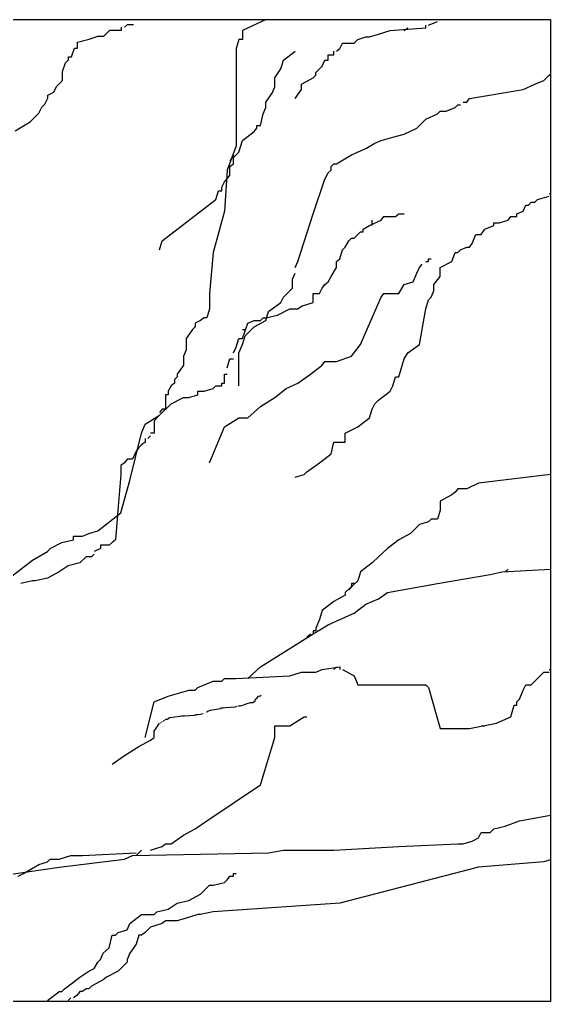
# Model space of a CAD drawing. Header units: inches. Extents: x 4.9 to 47.4, y 12.3 to 37.1.
# Drawn here: x 29.501 to 29.826, y 14.174 to 14.774 of the extents above; entities that cross this region are included whole.
import ezdxf

# ---------------------------------------------------------------- set-up
doc = ezdxf.new("R2010")
doc.units = ezdxf.units.IN
doc.header["$MEASUREMENT"] = 0
doc.layers.add('02', color=2, linetype='Continuous')

msp = doc.modelspace()

# ---------------------------------------------------------------- linework, layer by layer
at = {"layer": '02'}
for p, q in [((29.65216, 14.77444, -0.1), (29.63775, 14.76778, -0.1)), ((29.75144, 14.77107, -0.1), (29.7569, 14.77325, -0.1)), ((29.55301, 14.76436, -0.1), (29.55482, 14.76611, -0.1)), ((29.55482, 14.76611, -0.1), (29.55664, 14.76793, -0.1)), ((29.55664, 14.76793, -0.1), (29.56383, 14.76793, -0.1)), ((29.56383, 14.76793, -0.1), (29.56383, 14.76974, -0.1)), ((29.56564, 14.76974, -0.1), (29.56745, 14.77155, -0.1)), ((29.56745, 14.77155, -0.1), (29.57108, 14.77155, -0.1)), ((29.63775, 14.76778, -0.1), (29.63775, 14.76232, -0.1)), ((29.72083, 14.7656, -0.1), (29.72794, 14.76778, -0.1)), ((29.72794, 14.76778, -0.1), (29.7498, 14.76943, -0.1)), ((29.73668, 14.76778, -0.1), (29.73887, 14.76943, -0.1)), ((29.7498, 14.76943, -0.1), (29.7498, 14.77107, -0.1)), ((29.53676, 14.76073, -0.1), (29.54395, 14.76254, -0.1)), ((29.53676, 14.7571, -0.1), (29.53676, 14.76073, -0.1)), ((29.54395, 14.76254, -0.1), (29.54939, 14.76436, -0.1)), ((29.54939, 14.76436, -0.1), (29.55301, 14.76436, -0.1)), ((29.63557, 14.76232, -0.1), (29.63393, 14.75685, -0.1)), ((29.63775, 14.76232, -0.1), (29.63557, 14.76232, -0.1)), ((29.69733, 14.75685, -0.1), (29.69897, 14.76013, -0.1)), ((29.69897, 14.76013, -0.1), (29.70607, 14.76013, -0.1)), ((29.70607, 14.76013, -0.1), (29.70826, 14.76232, -0.1)), ((29.70826, 14.76232, -0.1), (29.71318, 14.76396, -0.1)), ((29.71318, 14.76396, -0.1), (29.71537, 14.76396, -0.1)), ((29.71537, 14.76396, -0.1), (29.72083, 14.7656, -0.1)), ((29.53314, 14.75166, -0.1), (29.53495, 14.7571, -0.1)), ((29.53495, 14.7571, -0.1), (29.53676, 14.7571, -0.1)), ((29.63393, 14.75685, -0.1), (29.63393, 14.69723, -0.1)), ((29.6629, 14.74974, -0.1), (29.67, 14.75521, -0.1)), ((29.6935, 14.75302, -0.1), (29.6935, 14.75521, -0.1)), ((29.69514, 14.75521, -0.1), (29.69733, 14.75685, -0.1)), ((29.5277, 14.74265, -0.1), (29.52951, 14.74809, -0.1)), ((29.52951, 14.74809, -0.1), (29.53132, 14.74985, -0.1)), ((29.53132, 14.74985, -0.1), (29.53132, 14.75166, -0.1)), ((29.53132, 14.75166, -0.1), (29.53314, 14.75166, -0.1)), ((29.66126, 14.74427, -0.1), (29.6629, 14.74974, -0.1)), ((29.6864, 14.74591, -0.1), (29.68804, 14.74974, -0.1)), ((29.68804, 14.74974, -0.1), (29.69022, 14.74974, -0.1)), ((29.69022, 14.74974, -0.1), (29.69022, 14.75302, -0.1)), ((29.69022, 14.75302, -0.1), (29.6935, 14.75302, -0.1)), ((29.5277, 14.73721, -0.1), (29.5277, 14.74265, -0.1)), ((29.65743, 14.7388, -0.1), (29.66126, 14.74427, -0.1)), ((29.68257, 14.74208, -0.1), (29.6864, 14.74591, -0.1)), ((29.68257, 14.74044, -0.1), (29.68257, 14.74208, -0.1)), ((29.52407, 14.73359, -0.1), (29.5277, 14.73721, -0.1)), ((29.65743, 14.73333, -0.1), (29.65743, 14.7388, -0.1)), ((29.67383, 14.73497, -0.1), (29.68093, 14.7388, -0.1)), ((29.68093, 14.7388, -0.1), (29.68257, 14.74044, -0.1)), ((29.81648, 14.73497, -0.1), (29.82194, 14.73716, -0.1)), ((29.82194, 14.73716, -0.1), (29.82522, 14.74044, -0.1)), ((29.82522, 14.74044, -0.1), (29.82598, 14.74101, -0.1)), ((29.5187, 14.7282, -0.1), (29.52232, 14.73002, -0.1)), ((29.52232, 14.73002, -0.1), (29.52407, 14.73359, -0.1)), ((29.65579, 14.7295, -0.1), (29.65743, 14.73333, -0.1)), ((29.67, 14.72622, -0.1), (29.67383, 14.73169, -0.1)), ((29.67383, 14.73169, -0.1), (29.67383, 14.73497, -0.1)), ((29.77658, 14.72622, -0.1), (29.80937, 14.73169, -0.1)), ((29.80937, 14.73169, -0.1), (29.81648, 14.73497, -0.1)), ((29.51688, 14.72276, -0.1), (29.5187, 14.72639, -0.1)), ((29.5187, 14.72639, -0.1), (29.5187, 14.7282, -0.1)), ((29.65196, 14.72403, -0.1), (29.65579, 14.7295, -0.1)), ((29.65196, 14.72075, -0.1), (29.65196, 14.72403, -0.1)), ((29.77275, 14.72403, -0.1), (29.77494, 14.72403, -0.1)), ((29.77494, 14.72403, -0.1), (29.77658, 14.72622, -0.1)), ((29.51326, 14.71732, -0.1), (29.51507, 14.72095, -0.1)), ((29.51507, 14.72095, -0.1), (29.51688, 14.72276, -0.1)), ((29.65032, 14.71692, -0.1), (29.65196, 14.72075, -0.1)), ((29.7569, 14.71692, -0.1), (29.75854, 14.71856, -0.1)), ((29.75854, 14.71856, -0.1), (29.76237, 14.71856, -0.1)), ((29.76237, 14.71856, -0.1), (29.76784, 14.72075, -0.1)), ((29.76784, 14.72075, -0.1), (29.76947, 14.72239, -0.1)), ((29.76947, 14.72239, -0.1), (29.77111, 14.72239, -0.1)), ((29.50782, 14.71194, -0.1), (29.51326, 14.71732, -0.1)), ((29.64869, 14.70981, -0.1), (29.65032, 14.71692, -0.1)), ((29.74433, 14.70817, -0.1), (29.7498, 14.71364, -0.1)), ((29.7498, 14.71364, -0.1), (29.7569, 14.71692, -0.1)), ((29.49882, 14.7065, -0.1), (29.50782, 14.71194, -0.1)), ((29.64486, 14.70598, -0.1), (29.6465, 14.70817, -0.1)), ((29.6465, 14.70817, -0.1), (29.6465, 14.70981, -0.1)), ((29.6465, 14.70981, -0.1), (29.64869, 14.70981, -0.1)), ((29.73668, 14.70434, -0.1), (29.74433, 14.70817, -0.1)), ((29.63557, 14.6934, -0.1), (29.63775, 14.70051, -0.1)), ((29.63775, 14.70051, -0.1), (29.64486, 14.70598, -0.1)), ((29.71864, 14.69887, -0.1), (29.72247, 14.70051, -0.1)), ((29.72247, 14.70051, -0.1), (29.72958, 14.7027, -0.1)), ((29.72958, 14.7027, -0.1), (29.73668, 14.70434, -0.1)), ((29.63393, 14.69723, -0.1), (29.62846, 14.68246, -0.1)), ((29.70443, 14.69176, -0.1), (29.71318, 14.69559, -0.1)), ((29.71318, 14.69559, -0.1), (29.71864, 14.69887, -0.1)), ((29.63229, 14.69176, -0.1), (29.6301, 14.68793, -0.1)), ((29.63229, 14.69012, -0.1), (29.63557, 14.6934, -0.1)), ((29.63229, 14.68629, -0.1), (29.63229, 14.69012, -0.1)), ((29.69514, 14.68629, -0.1), (29.70443, 14.69176, -0.1)), ((29.62846, 14.68246, -0.1), (29.62682, 14.65731, -0.1)), ((29.6301, 14.68465, -0.1), (29.63229, 14.68629, -0.1)), ((29.6301, 14.67918, -0.1), (29.6301, 14.68465, -0.1)), ((29.69022, 14.68082, -0.1), (29.69186, 14.68246, -0.1)), ((29.69186, 14.68465, -0.1), (29.6935, 14.68629, -0.1)), ((29.69186, 14.68246, -0.1), (29.69186, 14.68465, -0.1)), ((29.6935, 14.68629, -0.1), (29.69514, 14.68629, -0.1)), ((29.62682, 14.67535, -0.1), (29.6301, 14.67918, -0.1)), ((29.68093, 14.65567, -0.1), (29.68804, 14.677, -0.1)), ((29.68804, 14.677, -0.1), (29.69022, 14.68082, -0.1)), ((29.62518, 14.67207, -0.1), (29.62682, 14.67535, -0.1)), ((29.62518, 14.66989, -0.1), (29.62518, 14.67207, -0.1)), ((29.58856, 14.63926, -0.1), (29.62136, 14.66442, -0.1)), ((29.62136, 14.66442, -0.1), (29.623, 14.66989, -0.1)), ((29.623, 14.66989, -0.1), (29.62518, 14.66989, -0.1)), ((29.81648, 14.66278, -0.1), (29.81812, 14.66442, -0.1)), ((29.81812, 14.66442, -0.1), (29.82522, 14.6666, -0.1)), ((29.82522, 14.66824, -0.1), (29.82598, 14.66824, -0.1)), ((29.80937, 14.65731, -0.1), (29.81101, 14.66113, -0.1)), ((29.81101, 14.66113, -0.1), (29.81265, 14.66113, -0.1)), ((29.81265, 14.66113, -0.1), (29.81429, 14.66278, -0.1)), ((29.81429, 14.66278, -0.1), (29.81648, 14.66278, -0.1)), ((29.62682, 14.65731, -0.1), (29.61972, 14.63215, -0.1)), ((29.67164, 14.62668, -0.1), (29.68093, 14.65567, -0.1)), ((29.72247, 14.65184, -0.1), (29.72411, 14.65402, -0.1)), ((29.72411, 14.65402, -0.1), (29.73122, 14.65402, -0.1)), ((29.73122, 14.65402, -0.1), (29.7334, 14.65567, -0.1)), ((29.7334, 14.65567, -0.1), (29.73668, 14.65567, -0.1)), ((29.80008, 14.65184, -0.1), (29.80172, 14.65402, -0.1)), ((29.80172, 14.65402, -0.1), (29.80555, 14.65402, -0.1)), ((29.80555, 14.65567, -0.1), (29.80937, 14.65731, -0.1)), ((29.80555, 14.65402, -0.1), (29.80555, 14.65567, -0.1)), ((29.71154, 14.64637, -0.1), (29.71537, 14.64856, -0.1)), ((29.71154, 14.64473, -0.1), (29.71154, 14.64637, -0.1)), ((29.71537, 14.64856, -0.1), (29.72247, 14.65184, -0.1)), ((29.71701, 14.64856, -0.1), (29.71701, 14.65184, -0.1)), ((29.78369, 14.64309, -0.1), (29.78587, 14.64637, -0.1)), ((29.78587, 14.64637, -0.1), (29.79134, 14.64856, -0.1)), ((29.79134, 14.64856, -0.1), (29.79134, 14.6502, -0.1)), ((29.79134, 14.6502, -0.1), (29.79462, 14.6502, -0.1)), ((29.79462, 14.6502, -0.1), (29.80008, 14.65184, -0.1)), ((29.70279, 14.63926, -0.1), (29.70443, 14.6409, -0.1)), ((29.70443, 14.6409, -0.1), (29.70607, 14.6409, -0.1)), ((29.70607, 14.6409, -0.1), (29.7099, 14.64473, -0.1)), ((29.7099, 14.64473, -0.1), (29.71154, 14.64473, -0.1)), ((29.77822, 14.63762, -0.1), (29.78041, 14.64309, -0.1)), ((29.78041, 14.64309, -0.1), (29.78369, 14.64309, -0.1)), ((29.58692, 14.63379, -0.1), (29.58856, 14.63926, -0.1)), ((29.69897, 14.63379, -0.1), (29.70061, 14.63543, -0.1)), ((29.70061, 14.63543, -0.1), (29.70279, 14.63926, -0.1)), ((29.77111, 14.63379, -0.1), (29.77494, 14.63543, -0.1)), ((29.77494, 14.63543, -0.1), (29.77658, 14.63543, -0.1)), ((29.77658, 14.63543, -0.1), (29.77822, 14.63762, -0.1)), ((29.61972, 14.63215, -0.1), (29.61753, 14.60699, -0.1)), ((29.69514, 14.62668, -0.1), (29.69733, 14.62832, -0.1)), ((29.69733, 14.62832, -0.1), (29.69897, 14.63379, -0.1)), ((29.75144, 14.62668, -0.1), (29.75144, 14.62832, -0.1)), ((29.75144, 14.62832, -0.1), (29.75308, 14.62832, -0.1)), ((29.76565, 14.62668, -0.1), (29.76784, 14.63215, -0.1)), ((29.76784, 14.63215, -0.1), (29.76947, 14.63215, -0.1)), ((29.76947, 14.63215, -0.1), (29.77111, 14.63379, -0.1)), ((29.67, 14.62285, -0.1), (29.67164, 14.62668, -0.1)), ((29.69186, 14.61738, -0.1), (29.69514, 14.62285, -0.1)), ((29.69514, 14.62285, -0.1), (29.69514, 14.62668, -0.1)), ((29.74433, 14.61957, -0.1), (29.74597, 14.62285, -0.1)), ((29.74597, 14.62285, -0.1), (29.74761, 14.62504, -0.1)), ((29.7498, 14.62668, -0.1), (29.75144, 14.62668, -0.1)), ((29.75854, 14.62285, -0.1), (29.76565, 14.62668, -0.1)), ((29.75854, 14.61738, -0.1), (29.75854, 14.62285, -0.1)), ((29.66836, 14.61574, -0.1), (29.67, 14.61957, -0.1)), ((29.69022, 14.6141, -0.1), (29.69186, 14.61738, -0.1)), ((29.74215, 14.6141, -0.1), (29.74433, 14.61957, -0.1)), ((29.75472, 14.61246, -0.1), (29.75854, 14.61738, -0.1)), ((29.6629, 14.6048, -0.1), (29.66836, 14.61027, -0.1)), ((29.66836, 14.61027, -0.1), (29.66836, 14.61574, -0.1)), ((29.68476, 14.60699, -0.1), (29.6864, 14.61027, -0.1)), ((29.6864, 14.61027, -0.1), (29.68804, 14.61246, -0.1)), ((29.68804, 14.61246, -0.1), (29.69022, 14.6141, -0.1)), ((29.7334, 14.60699, -0.1), (29.73668, 14.61246, -0.1)), ((29.73668, 14.61246, -0.1), (29.74215, 14.6141, -0.1)), ((29.75472, 14.60863, -0.1), (29.75472, 14.61246, -0.1)), ((29.61753, 14.60699, -0.1), (29.61753, 14.59769, -0.1)), ((29.66126, 14.60152, -0.1), (29.6629, 14.6048, -0.1)), ((29.68093, 14.60152, -0.1), (29.68093, 14.60699, -0.1)), ((29.68093, 14.60699, -0.1), (29.68476, 14.60699, -0.1)), ((29.71318, 14.58347, -0.1), (29.72247, 14.6048, -0.1)), ((29.72247, 14.6048, -0.1), (29.72411, 14.60699, -0.1)), ((29.72411, 14.60699, -0.1), (29.7334, 14.60699, -0.1)), ((29.75144, 14.60316, -0.1), (29.75308, 14.6048, -0.1)), ((29.75308, 14.6048, -0.1), (29.75472, 14.60863, -0.1)), ((29.6536, 14.59605, -0.1), (29.66126, 14.60152, -0.1)), ((29.67164, 14.59769, -0.1), (29.67383, 14.59933, -0.1)), ((29.67383, 14.59933, -0.1), (29.68093, 14.60152, -0.1)), ((29.7498, 14.59769, -0.1), (29.75144, 14.60316, -0.1)), ((29.61425, 14.59222, -0.1), (29.61207, 14.59058, -0.1)), ((29.61589, 14.59222, -0.1), (29.61425, 14.59222, -0.1)), ((29.61753, 14.59769, -0.1), (29.61589, 14.59222, -0.1)), ((29.64869, 14.59058, -0.1), (29.65032, 14.59222, -0.1)), ((29.65032, 14.59222, -0.1), (29.65196, 14.59222, -0.1)), ((29.65196, 14.59058, -0.1), (29.6536, 14.59605, -0.1)), ((29.65196, 14.59222, -0.1), (29.65907, 14.59386, -0.1)), ((29.65907, 14.59386, -0.1), (29.66672, 14.59769, -0.1)), ((29.66672, 14.59769, -0.1), (29.67164, 14.59769, -0.1)), ((29.74597, 14.57581, -0.1), (29.7498, 14.59769, -0.1)), ((29.60879, 14.58675, -0.1), (29.60715, 14.58511, -0.1)), ((29.61207, 14.59058, -0.1), (29.60879, 14.58894, -0.1)), ((29.60879, 14.58894, -0.1), (29.60879, 14.58675, -0.1)), ((29.63775, 14.57964, -0.1), (29.64103, 14.58894, -0.1)), ((29.63939, 14.58128, -0.1), (29.64486, 14.58675, -0.1)), ((29.64103, 14.58894, -0.1), (29.64486, 14.59058, -0.1)), ((29.64486, 14.58675, -0.1), (29.65196, 14.59058, -0.1)), ((29.64486, 14.59058, -0.1), (29.64869, 14.59058, -0.1)), ((29.60715, 14.58511, -0.1), (29.60332, 14.57964, -0.1)), ((29.63775, 14.58511, -0.1), (29.63939, 14.58511, -0.1)), ((29.63775, 14.57581, -0.1), (29.63939, 14.58128, -0.1)), ((29.7099, 14.57581, -0.1), (29.71318, 14.58347, -0.1)), ((29.60332, 14.57964, -0.1), (29.60332, 14.57253, -0.1)), ((29.63229, 14.57089, -0.1), (29.63393, 14.57417, -0.1)), ((29.63393, 14.57417, -0.1), (29.63557, 14.57964, -0.1)), ((29.63557, 14.57964, -0.1), (29.63775, 14.57964, -0.1)), ((29.63557, 14.57089, -0.1), (29.63775, 14.57581, -0.1)), ((29.70443, 14.5687, -0.1), (29.7099, 14.57581, -0.1)), ((29.73887, 14.57089, -0.1), (29.74597, 14.57581, -0.1)), ((29.60332, 14.57253, -0.1), (29.60168, 14.5687, -0.1)), ((29.60168, 14.5687, -0.1), (29.60168, 14.56324, -0.1)), ((29.63557, 14.55066, -0.1), (29.63557, 14.57089, -0.1)), ((29.69514, 14.56542, -0.1), (29.70443, 14.5687, -0.1)), ((29.73668, 14.56706, -0.1), (29.73887, 14.57089, -0.1)), ((29.60168, 14.56324, -0.1), (29.5995, 14.55995, -0.1)), ((29.62846, 14.56159, -0.1), (29.6301, 14.56706, -0.1)), ((29.6301, 14.56706, -0.1), (29.63229, 14.56706, -0.1)), ((29.67929, 14.55777, -0.1), (29.6864, 14.56324, -0.1)), ((29.6864, 14.56324, -0.1), (29.68804, 14.56542, -0.1)), ((29.68804, 14.56542, -0.1), (29.69514, 14.56542, -0.1)), ((29.7334, 14.55613, -0.1), (29.73668, 14.56706, -0.1)), ((29.59786, 14.55613, -0.1), (29.59622, 14.55448, -0.1)), ((29.5995, 14.55995, -0.1), (29.59786, 14.55777, -0.1)), ((29.59786, 14.55777, -0.1), (29.59786, 14.55613, -0.1)), ((29.62682, 14.5523, -0.1), (29.62682, 14.55777, -0.1)), ((29.62682, 14.55777, -0.1), (29.62846, 14.55777, -0.1)), ((29.67164, 14.5523, -0.1), (29.67929, 14.55777, -0.1)), ((29.72958, 14.55066, -0.1), (29.73122, 14.55613, -0.1)), ((29.73122, 14.55613, -0.1), (29.7334, 14.55613, -0.1)), ((29.59403, 14.55066, -0.1), (29.59239, 14.54737, -0.1)), ((29.59622, 14.5523, -0.1), (29.59403, 14.55066, -0.1)), ((29.59622, 14.55448, -0.1), (29.59622, 14.5523, -0.1)), ((29.61972, 14.54902, -0.1), (29.62136, 14.55066, -0.1)), ((29.62136, 14.55066, -0.1), (29.62518, 14.55066, -0.1)), ((29.62518, 14.55066, -0.1), (29.62518, 14.5523, -0.1)), ((29.62518, 14.5523, -0.1), (29.62682, 14.5523, -0.1)), ((29.66454, 14.54902, -0.1), (29.67164, 14.5523, -0.1)), ((29.72794, 14.54737, -0.1), (29.72958, 14.55066, -0.1)), ((29.59239, 14.54519, -0.1), (29.59075, 14.54519, -0.1)), ((29.59075, 14.54519, -0.1), (29.59075, 14.53644, -0.1)), ((29.59239, 14.54737, -0.1), (29.59239, 14.54519, -0.1)), ((29.60496, 14.54355, -0.1), (29.61043, 14.54519, -0.1)), ((29.61043, 14.54519, -0.1), (29.61043, 14.54737, -0.1)), ((29.61043, 14.54737, -0.1), (29.61425, 14.54737, -0.1)), ((29.61425, 14.54737, -0.1), (29.61972, 14.54902, -0.1)), ((29.65743, 14.54355, -0.1), (29.66454, 14.54902, -0.1)), ((29.72083, 14.54191, -0.1), (29.72794, 14.54737, -0.1)), ((29.58692, 14.53261, -0.1), (29.59403, 14.53972, -0.1)), ((29.59403, 14.53972, -0.1), (29.60168, 14.54355, -0.1)), ((29.60168, 14.54355, -0.1), (29.60496, 14.54355, -0.1)), ((29.64103, 14.53097, -0.1), (29.64869, 14.53808, -0.1)), ((29.64869, 14.53808, -0.1), (29.65743, 14.54355, -0.1)), ((29.71701, 14.53644, -0.1), (29.71864, 14.53972, -0.1)), ((29.71864, 14.53972, -0.1), (29.72083, 14.54191, -0.1)), ((29.57818, 14.52714, -0.1), (29.58692, 14.53261, -0.1)), ((29.58692, 14.53261, -0.1), (29.58364, 14.52933, -0.1)), ((29.58856, 14.53644, -0.1), (29.58692, 14.53425, -0.1)), ((29.59075, 14.53644, -0.1), (29.58856, 14.53644, -0.1)), ((29.71537, 14.53097, -0.1), (29.71701, 14.53644, -0.1)), ((29.57599, 14.52167, -0.1), (29.57818, 14.52714, -0.1)), ((29.58364, 14.52933, -0.1), (29.58364, 14.52167, -0.1)), ((29.62682, 14.5255, -0.1), (29.63557, 14.53097, -0.1)), ((29.63557, 14.53097, -0.1), (29.64103, 14.53097, -0.1)), ((29.70826, 14.5255, -0.1), (29.71537, 14.53097, -0.1)), ((29.56889, 14.49268, -0.1), (29.57599, 14.52167, -0.1)), ((29.58146, 14.52003, -0.1), (29.57982, 14.51839, -0.1)), ((29.58364, 14.52167, -0.1), (29.58146, 14.52167, -0.1)), ((29.61753, 14.50362, -0.1), (29.62682, 14.5255, -0.1)), ((29.70061, 14.52167, -0.1), (29.70826, 14.5255, -0.1)), ((29.70061, 14.5162, -0.1), (29.70061, 14.52167, -0.1)), ((29.57599, 14.51456, -0.1), (29.57435, 14.51292, -0.1)), ((29.57818, 14.5162, -0.1), (29.57599, 14.51456, -0.1)), ((29.57818, 14.51839, -0.1), (29.57818, 14.5162, -0.1)), ((29.69186, 14.50909, -0.1), (29.6935, 14.5162, -0.1)), ((29.6935, 14.5162, -0.1), (29.70061, 14.5162, -0.1)), ((29.57271, 14.51073, -0.1), (29.57053, 14.50581, -0.1)), ((29.57435, 14.51292, -0.1), (29.57271, 14.51073, -0.1)), ((29.68476, 14.50362, -0.1), (29.69186, 14.50909, -0.1)), ((29.56561, 14.50362, -0.1), (29.56342, 14.50198, -0.1)), ((29.56725, 14.50581, -0.1), (29.56561, 14.50362, -0.1)), ((29.57053, 14.50581, -0.1), (29.56725, 14.50581, -0.1)), ((29.67711, 14.49815, -0.1), (29.68476, 14.50362, -0.1)), ((29.56342, 14.49651, -0.1), (29.56178, 14.47682, -0.1)), ((29.56342, 14.50198, -0.1), (29.56342, 14.49651, -0.1)), ((29.67, 14.49487, -0.1), (29.67547, 14.49651, -0.1)), ((29.67547, 14.49651, -0.1), (29.67711, 14.49815, -0.1)), ((29.82598, 14.49634, -0.1), (29.78205, 14.49104, -0.1)), ((29.56342, 14.47299, -0.1), (29.56889, 14.49268, -0.1)), ((29.78205, 14.49104, -0.1), (29.77494, 14.48776, -0.1)), ((29.76784, 14.48557, -0.1), (29.76565, 14.48393, -0.1)), ((29.76947, 14.48776, -0.1), (29.76784, 14.48557, -0.1)), ((29.77494, 14.48776, -0.1), (29.76947, 14.48776, -0.1)), ((29.76565, 14.48393, -0.1), (29.75854, 14.4801, -0.1)), ((29.75854, 14.4801, -0.1), (29.75854, 14.47463, -0.1)), ((29.54921, 14.46205, -0.1), (29.56342, 14.47299, -0.1)), ((29.56178, 14.47682, -0.1), (29.56014, 14.45659, -0.1)), ((29.75854, 14.47463, -0.1), (29.7569, 14.46916, -0.1)), ((29.75144, 14.46752, -0.1), (29.74597, 14.46588, -0.1)), ((29.75308, 14.46916, -0.1), (29.75144, 14.46752, -0.1)), ((29.7569, 14.46916, -0.1), (29.75308, 14.46916, -0.1)), ((29.53992, 14.45877, -0.1), (29.54375, 14.46041, -0.1)), ((29.54375, 14.46041, -0.1), (29.54921, 14.46205, -0.1)), ((29.74051, 14.46041, -0.1), (29.7334, 14.45659, -0.1)), ((29.74597, 14.46588, -0.1), (29.74051, 14.46041, -0.1)), ((29.52024, 14.45112, -0.1), (29.52735, 14.45494, -0.1)), ((29.52735, 14.45494, -0.1), (29.53445, 14.45659, -0.1)), ((29.53445, 14.45659, -0.1), (29.53445, 14.45877, -0.1)), ((29.53445, 14.45877, -0.1), (29.53992, 14.45877, -0.1)), ((29.55796, 14.45494, -0.1), (29.55632, 14.4533, -0.1)), ((29.56014, 14.45659, -0.1), (29.55796, 14.45494, -0.1)), ((29.7334, 14.45659, -0.1), (29.7263, 14.45112, -0.1)), ((29.50931, 14.44401, -0.1), (29.5186, 14.44948, -0.1)), ((29.5186, 14.44948, -0.1), (29.52024, 14.45112, -0.1)), ((29.55085, 14.45112, -0.1), (29.54703, 14.44948, -0.1)), ((29.55632, 14.4533, -0.1), (29.55085, 14.4533, -0.1)), ((29.55085, 14.4533, -0.1), (29.55085, 14.45112, -0.1)), ((29.7263, 14.45112, -0.1), (29.72083, 14.44619, -0.1)), ((29.4716, 14.41502, -0.1), (29.50931, 14.44401, -0.1)), ((29.53828, 14.44237, -0.1), (29.53118, 14.44072, -0.1)), ((29.54211, 14.44619, -0.1), (29.53828, 14.44237, -0.1)), ((29.54539, 14.44619, -0.1), (29.54211, 14.44619, -0.1)), ((29.54703, 14.44783, -0.1), (29.54539, 14.44619, -0.1)), ((29.71701, 14.44237, -0.1), (29.7099, 14.4369, -0.1)), ((29.72083, 14.44619, -0.1), (29.71701, 14.44237, -0.1)), ((29.52571, 14.4369, -0.1), (29.5186, 14.43307, -0.1)), ((29.53118, 14.44072, -0.1), (29.52571, 14.4369, -0.1)), ((29.7099, 14.4369, -0.1), (29.70826, 14.43143, -0.1)), ((29.78915, 14.43526, -0.1), (29.79626, 14.4369, -0.1)), ((29.79626, 14.4369, -0.1), (29.82598, 14.43854, -0.1)), ((29.79844, 14.4369, -0.1), (29.80008, 14.43854, -0.1)), ((29.50931, 14.43143, -0.1), (29.50221, 14.42979, -0.1)), ((29.51095, 14.43143, -0.1), (29.50931, 14.43143, -0.1)), ((29.5186, 14.43307, -0.1), (29.51095, 14.43143, -0.1)), ((29.70826, 14.43143, -0.1), (29.70061, 14.42432, -0.1)), ((29.7569, 14.42979, -0.1), (29.78915, 14.43526, -0.1)), ((29.70061, 14.42432, -0.1), (29.70061, 14.42268, -0.1)), ((29.70443, 14.4276, -0.1), (29.70279, 14.42596, -0.1)), ((29.70607, 14.42979, -0.1), (29.70443, 14.42979, -0.1)), ((29.70443, 14.42979, -0.1), (29.70443, 14.4276, -0.1)), ((29.72083, 14.42049, -0.1), (29.7263, 14.42432, -0.1)), ((29.7263, 14.42432, -0.1), (29.7569, 14.42979, -0.1)), ((29.6935, 14.41885, -0.1), (29.6864, 14.41338, -0.1)), ((29.70061, 14.42268, -0.1), (29.6935, 14.41885, -0.1)), ((29.71318, 14.41721, -0.1), (29.72083, 14.42049, -0.1)), ((29.6864, 14.41338, -0.1), (29.68476, 14.40791, -0.1)), ((29.70607, 14.41174, -0.1), (29.71318, 14.41721, -0.1)), ((29.68476, 14.40791, -0.1), (29.68257, 14.40244, -0.1)), ((29.69022, 14.40463, -0.1), (29.69733, 14.40791, -0.1)), ((29.69733, 14.40791, -0.1), (29.70607, 14.41174, -0.1)), ((29.68093, 14.39916, -0.1), (29.69022, 14.40463, -0.1)), ((29.68257, 14.4008, -0.1), (29.68093, 14.4008, -0.1)), ((29.68093, 14.4008, -0.1), (29.68093, 14.39916, -0.1)), ((29.68257, 14.40244, -0.1), (29.68257, 14.4008, -0.1)), ((29.64869, 14.37892, -0.1), (29.68093, 14.39916, -0.1)), ((29.67929, 14.39916, -0.1), (29.67711, 14.39697, -0.1)), ((29.64103, 14.37181, -0.1), (29.64869, 14.37892, -0.1)), ((29.68257, 14.37564, -0.1), (29.6864, 14.37728, -0.1)), ((29.6864, 14.37728, -0.1), (29.69733, 14.37892, -0.1)), ((29.6935, 14.37728, -0.1), (29.69514, 14.37892, -0.1)), ((29.69733, 14.37892, -0.1), (29.69733, 14.37728, -0.1)), ((29.69897, 14.37728, -0.1), (29.70607, 14.37345, -0.1)), ((29.82522, 14.37728, -0.1), (29.82598, 14.37728, -0.1)), ((29.61043, 14.36634, -0.1), (29.61972, 14.37017, -0.1)), ((29.61972, 14.37017, -0.1), (29.62518, 14.37017, -0.1)), ((29.62518, 14.37017, -0.1), (29.62682, 14.37181, -0.1)), ((29.62682, 14.37181, -0.1), (29.63393, 14.37181, -0.1)), ((29.63393, 14.37181, -0.1), (29.66672, 14.37345, -0.1)), ((29.66672, 14.37345, -0.1), (29.67383, 14.37564, -0.1)), ((29.67383, 14.37564, -0.1), (29.68257, 14.37564, -0.1)), ((29.70607, 14.37345, -0.1), (29.70826, 14.36798, -0.1)), ((29.81429, 14.36798, -0.1), (29.82194, 14.37564, -0.1)), ((29.82194, 14.37564, -0.1), (29.82522, 14.37564, -0.1)), ((29.5995, 14.36306, -0.1), (29.60496, 14.3647, -0.1)), ((29.60496, 14.3647, -0.1), (29.60879, 14.3647, -0.1)), ((29.60879, 14.3647, -0.1), (29.61043, 14.36634, -0.1)), ((29.70826, 14.36798, -0.1), (29.7498, 14.36798, -0.1)), ((29.7498, 14.36798, -0.1), (29.75144, 14.36634, -0.1)), ((29.75144, 14.36634, -0.1), (29.75854, 14.34118, -0.1)), ((29.80719, 14.35923, -0.1), (29.80937, 14.3647, -0.1)), ((29.80937, 14.3647, -0.1), (29.81101, 14.36798, -0.1)), ((29.81101, 14.36798, -0.1), (29.81429, 14.36798, -0.1)), ((29.58364, 14.35759, -0.1), (29.59239, 14.36087, -0.1)), ((29.59239, 14.36087, -0.1), (29.5995, 14.36306, -0.1)), ((29.64405, 14.35715, -0.1), (29.6454, 14.35818, -0.1)), ((29.6454, 14.35818, -0.1), (29.64576, 14.35922, -0.1)), ((29.64576, 14.35922, -0.1), (29.6468, 14.3599, -0.1)), ((29.6468, 14.3599, -0.1), (29.64747, 14.36089, -0.1)), ((29.64747, 14.36089, -0.1), (29.64883, 14.36125, -0.1)), ((29.64815, 14.36089, -0.1), (29.64847, 14.36125, -0.1)), ((29.64883, 14.36125, -0.1), (29.64919, 14.36157, -0.1)), ((29.80555, 14.35759, -0.1), (29.80719, 14.35923, -0.1)), ((29.57818, 14.33572, -0.1), (29.58364, 14.35759, -0.1)), ((29.6165, 14.35173, -0.1), (29.61822, 14.35241, -0.1)), ((29.61822, 14.35241, -0.1), (29.6243, 14.3534, -0.1)), ((29.6243, 14.3534, -0.1), (29.62466, 14.35376, -0.1)), ((29.62466, 14.35376, -0.1), (29.62602, 14.35376, -0.1)), ((29.62602, 14.35376, -0.1), (29.62737, 14.35408, -0.1)), ((29.62737, 14.35408, -0.1), (29.6335, 14.35444, -0.1)), ((29.6335, 14.35444, -0.1), (29.63454, 14.35475, -0.1)), ((29.63521, 14.35475, -0.1), (29.63521, 14.35512, -0.1)), ((29.63521, 14.35512, -0.1), (29.63657, 14.35512, -0.1)), ((29.63657, 14.35512, -0.1), (29.63792, 14.35548, -0.1)), ((29.63792, 14.35548, -0.1), (29.63895, 14.35579, -0.1)), ((29.63895, 14.35579, -0.1), (29.64067, 14.35647, -0.1)), ((29.64067, 14.35647, -0.1), (29.64202, 14.35683, -0.1)), ((29.64202, 14.35683, -0.1), (29.64238, 14.35715, -0.1)), ((29.64238, 14.35715, -0.1), (29.64405, 14.35715, -0.1)), ((29.80172, 14.34829, -0.1), (29.80391, 14.3554, -0.1)), ((29.80391, 14.3554, -0.1), (29.80555, 14.3554, -0.1)), ((29.80555, 14.3554, -0.1), (29.80555, 14.35759, -0.1)), ((29.58959, 14.34591, -0.1), (29.58995, 14.34627, -0.1)), ((29.59031, 14.34627, -0.1), (29.59031, 14.34659, -0.1)), ((29.59063, 14.34659, -0.1), (29.59099, 14.34695, -0.1)), ((29.59099, 14.34695, -0.1), (29.59167, 14.34695, -0.1)), ((29.59167, 14.34695, -0.1), (29.59333, 14.34794, -0.1)), ((29.59333, 14.34794, -0.1), (29.59946, 14.34866, -0.1)), ((29.59946, 14.34866, -0.1), (29.6005, 14.34898, -0.1)), ((29.6005, 14.34898, -0.1), (29.60221, 14.34898, -0.1)), ((29.60221, 14.34898, -0.1), (29.60835, 14.34934, -0.1)), ((29.60866, 14.34934, -0.1), (29.60934, 14.34966, -0.1)), ((29.60934, 14.34966, -0.1), (29.61037, 14.34966, -0.1)), ((29.61037, 14.34966, -0.1), (29.61209, 14.35002, -0.1)), ((29.61209, 14.35002, -0.1), (29.61376, 14.35033, -0.1)), ((29.61583, 14.35137, -0.1), (29.61614, 14.35137, -0.1)), ((29.61614, 14.35137, -0.1), (29.6165, 14.35173, -0.1)), ((29.66672, 14.34283, -0.1), (29.67547, 14.34829, -0.1)), ((29.67547, 14.34829, -0.1), (29.67711, 14.34829, -0.1)), ((29.79298, 14.34447, -0.1), (29.80172, 14.34829, -0.1)), ((29.58364, 14.33954, -0.1), (29.58692, 14.34447, -0.1)), ((29.58756, 14.34456, -0.1), (29.58792, 14.34488, -0.1)), ((29.5886, 14.34524, -0.1), (29.58892, 14.3456, -0.1)), ((29.58928, 14.34591, -0.1), (29.58959, 14.34591, -0.1)), ((29.65743, 14.33572, -0.1), (29.65743, 14.34283, -0.1)), ((29.65743, 14.34283, -0.1), (29.66672, 14.34283, -0.1)), ((29.75854, 14.34118, -0.1), (29.77658, 14.34118, -0.1)), ((29.77658, 14.34118, -0.1), (29.79298, 14.34447, -0.1)), ((29.78369, 14.34283, -0.1), (29.78587, 14.34283, -0.1)), ((29.57435, 14.33025, -0.1), (29.58146, 14.33407, -0.1)), ((29.58146, 14.33407, -0.1), (29.58364, 14.33572, -0.1)), ((29.58364, 14.33572, -0.1), (29.58364, 14.33954, -0.1)), ((29.64869, 14.30673, -0.1), (29.65743, 14.33572, -0.1)), ((29.56561, 14.32478, -0.1), (29.57435, 14.33025, -0.1)), ((29.55796, 14.31931, -0.1), (29.56561, 14.32478, -0.1)), ((29.61589, 14.28485, -0.1), (29.64869, 14.30673, -0.1)), ((29.80719, 14.28485, -0.1), (29.82598, 14.28821, -0.1)), ((29.60879, 14.27993, -0.1), (29.61589, 14.28485, -0.1)), ((29.79134, 14.27993, -0.1), (29.79844, 14.28157, -0.1)), ((29.79844, 14.28157, -0.1), (29.80719, 14.28485, -0.1)), ((29.59403, 14.27063, -0.1), (29.60168, 14.2761, -0.1)), ((29.60168, 14.2761, -0.1), (29.60879, 14.27993, -0.1)), ((29.77822, 14.27227, -0.1), (29.78205, 14.27446, -0.1)), ((29.78205, 14.27446, -0.1), (29.78369, 14.27774, -0.1)), ((29.78369, 14.27774, -0.1), (29.78915, 14.27774, -0.1)), ((29.78915, 14.27774, -0.1), (29.79134, 14.27993, -0.1)), ((29.58146, 14.2668, -0.1), (29.58856, 14.26899, -0.1)), ((29.58856, 14.26899, -0.1), (29.59075, 14.27063, -0.1)), ((29.59075, 14.27063, -0.1), (29.59403, 14.27063, -0.1)), ((29.6935, 14.2668, -0.1), (29.7334, 14.26899, -0.1)), ((29.7334, 14.26899, -0.1), (29.76947, 14.27063, -0.1)), ((29.76947, 14.27063, -0.1), (29.77275, 14.27063, -0.1)), ((29.77275, 14.27063, -0.1), (29.77822, 14.27227, -0.1)), ((29.52571, 14.26133, -0.1), (29.53281, 14.26352, -0.1)), ((29.53281, 14.26352, -0.1), (29.53992, 14.26352, -0.1)), ((29.53992, 14.26352, -0.1), (29.57271, 14.26516, -0.1)), ((29.56561, 14.26133, -0.1), (29.57053, 14.26352, -0.1)), ((29.57053, 14.26352, -0.1), (29.6536, 14.26516, -0.1)), ((29.57271, 14.26352, -0.1), (29.57599, 14.2668, -0.1)), ((29.6536, 14.26516, -0.1), (29.6629, 14.2668, -0.1)), ((29.6629, 14.2668, -0.1), (29.6935, 14.2668, -0.1)), ((29.48745, 14.25094, -0.1), (29.52571, 14.25641, -0.1)), ((29.50385, 14.25258, -0.1), (29.51314, 14.25805, -0.1)), ((29.51314, 14.25805, -0.1), (29.5186, 14.25969, -0.1)), ((29.5186, 14.25969, -0.1), (29.52024, 14.26133, -0.1)), ((29.52024, 14.26133, -0.1), (29.52571, 14.26133, -0.1)), ((29.52571, 14.25641, -0.1), (29.56561, 14.26133, -0.1)), ((29.78205, 14.25641, -0.1), (29.69733, 14.23454, -0.1)), ((29.82194, 14.25969, -0.1), (29.78205, 14.25641, -0.1)), ((29.82598, 14.26091, -0.1), (29.82194, 14.25969, -0.1)), ((29.50057, 14.25094, -0.1), (29.50385, 14.25258, -0.1)), ((29.62846, 14.24876, -0.1), (29.6301, 14.25094, -0.1)), ((29.6301, 14.25094, -0.1), (29.63229, 14.25094, -0.1)), ((29.63229, 14.25094, -0.1), (29.63229, 14.25258, -0.1)), ((29.63229, 14.25258, -0.1), (29.63393, 14.25258, -0.1)), ((29.61207, 14.24, -0.1), (29.61753, 14.24547, -0.1)), ((29.61753, 14.24547, -0.1), (29.61972, 14.24547, -0.1)), ((29.61972, 14.24547, -0.1), (29.62682, 14.24711, -0.1)), ((29.62682, 14.24711, -0.1), (29.62846, 14.24876, -0.1)), ((29.60496, 14.23618, -0.1), (29.61207, 14.24, -0.1)), ((29.59239, 14.23071, -0.1), (29.59786, 14.23454, -0.1)), ((29.59786, 14.23454, -0.1), (29.60496, 14.23618, -0.1)), ((29.69733, 14.23454, -0.1), (29.61972, 14.22907, -0.1)), ((29.56889, 14.22196, -0.1), (29.57599, 14.22743, -0.1)), ((29.57599, 14.22743, -0.1), (29.58364, 14.22743, -0.1)), ((29.58364, 14.22743, -0.1), (29.58528, 14.22907, -0.1)), ((29.58528, 14.22907, -0.1), (29.59239, 14.23071, -0.1)), ((29.61043, 14.22743, -0.1), (29.60332, 14.22524, -0.1)), ((29.61207, 14.22743, -0.1), (29.61043, 14.22743, -0.1)), ((29.61972, 14.22907, -0.1), (29.61207, 14.22743, -0.1)), ((29.56725, 14.21813, -0.1), (29.56889, 14.22196, -0.1)), ((29.58856, 14.22196, -0.1), (29.58146, 14.21977, -0.1)), ((29.59075, 14.2236, -0.1), (29.58856, 14.22196, -0.1)), ((29.59786, 14.2236, -0.1), (29.59075, 14.2236, -0.1)), ((29.60332, 14.22524, -0.1), (29.59786, 14.2236, -0.1)), ((29.55632, 14.20719, -0.1), (29.55796, 14.21485, -0.1)), ((29.55796, 14.21485, -0.1), (29.56014, 14.21485, -0.1)), ((29.56014, 14.21485, -0.1), (29.56178, 14.21649, -0.1)), ((29.56178, 14.21649, -0.1), (29.56725, 14.21813, -0.1)), ((29.57435, 14.21485, -0.1), (29.57271, 14.20938, -0.1)), ((29.57599, 14.21485, -0.1), (29.57435, 14.21485, -0.1)), ((29.57818, 14.21649, -0.1), (29.57599, 14.21485, -0.1)), ((29.58146, 14.21977, -0.1), (29.57818, 14.21649, -0.1)), ((29.57271, 14.20938, -0.1), (29.56889, 14.20391, -0.1)), ((29.55085, 14.20008, -0.1), (29.55249, 14.20391, -0.1)), ((29.55249, 14.20391, -0.1), (29.55632, 14.20719, -0.1)), ((29.56889, 14.20391, -0.1), (29.56725, 14.20008, -0.1)), ((29.54703, 14.19461, -0.1), (29.54921, 14.19844, -0.1)), ((29.54921, 14.19844, -0.1), (29.55085, 14.20008, -0.1)), ((29.56725, 14.19844, -0.1), (29.56178, 14.19297, -0.1)), ((29.56725, 14.20008, -0.1), (29.56725, 14.19844, -0.1)), ((29.53828, 14.18914, -0.1), (29.54375, 14.19297, -0.1)), ((29.54375, 14.19297, -0.1), (29.54703, 14.19461, -0.1)), ((29.56178, 14.19297, -0.1), (29.55468, 14.18914, -0.1)), ((29.53118, 14.18367, -0.1), (29.53828, 14.18914, -0.1)), ((29.55249, 14.1875, -0.1), (29.54539, 14.18367, -0.1)), ((29.55468, 14.18914, -0.1), (29.55249, 14.1875, -0.1)), ((29.5186, 14.17492, -0.1), (29.52571, 14.18039, -0.1)), ((29.52571, 14.18039, -0.1), (29.52735, 14.18039, -0.1)), ((29.52735, 14.18039, -0.1), (29.52899, 14.18203, -0.1)), ((29.52899, 14.18203, -0.1), (29.53118, 14.18367, -0.1)), ((29.53664, 14.1782, -0.1), (29.53445, 14.17656, -0.1)), ((29.53828, 14.18039, -0.1), (29.53664, 14.1782, -0.1)), ((29.53992, 14.18039, -0.1), (29.53828, 14.18039, -0.1)), ((29.54211, 14.18203, -0.1), (29.53992, 14.18039, -0.1)), ((29.54375, 14.18203, -0.1), (29.54211, 14.18203, -0.1)), ((29.54539, 14.18367, -0.1), (29.54375, 14.18203, -0.1)), ((29.53281, 14.17656, -0.1), (29.53118, 14.17492, -0.1))]:
    msp.add_line(p, q, dxfattribs=at)
at = {"layer": '02', "elevation": -0.1}
msp.add_lwpolyline([(29.22598, 14.17444), (29.22598, 14.77444), (29.82598, 14.77444), (29.82598, 14.17444)], close=True, dxfattribs=at)

doc.saveas('drawing.dxf')
